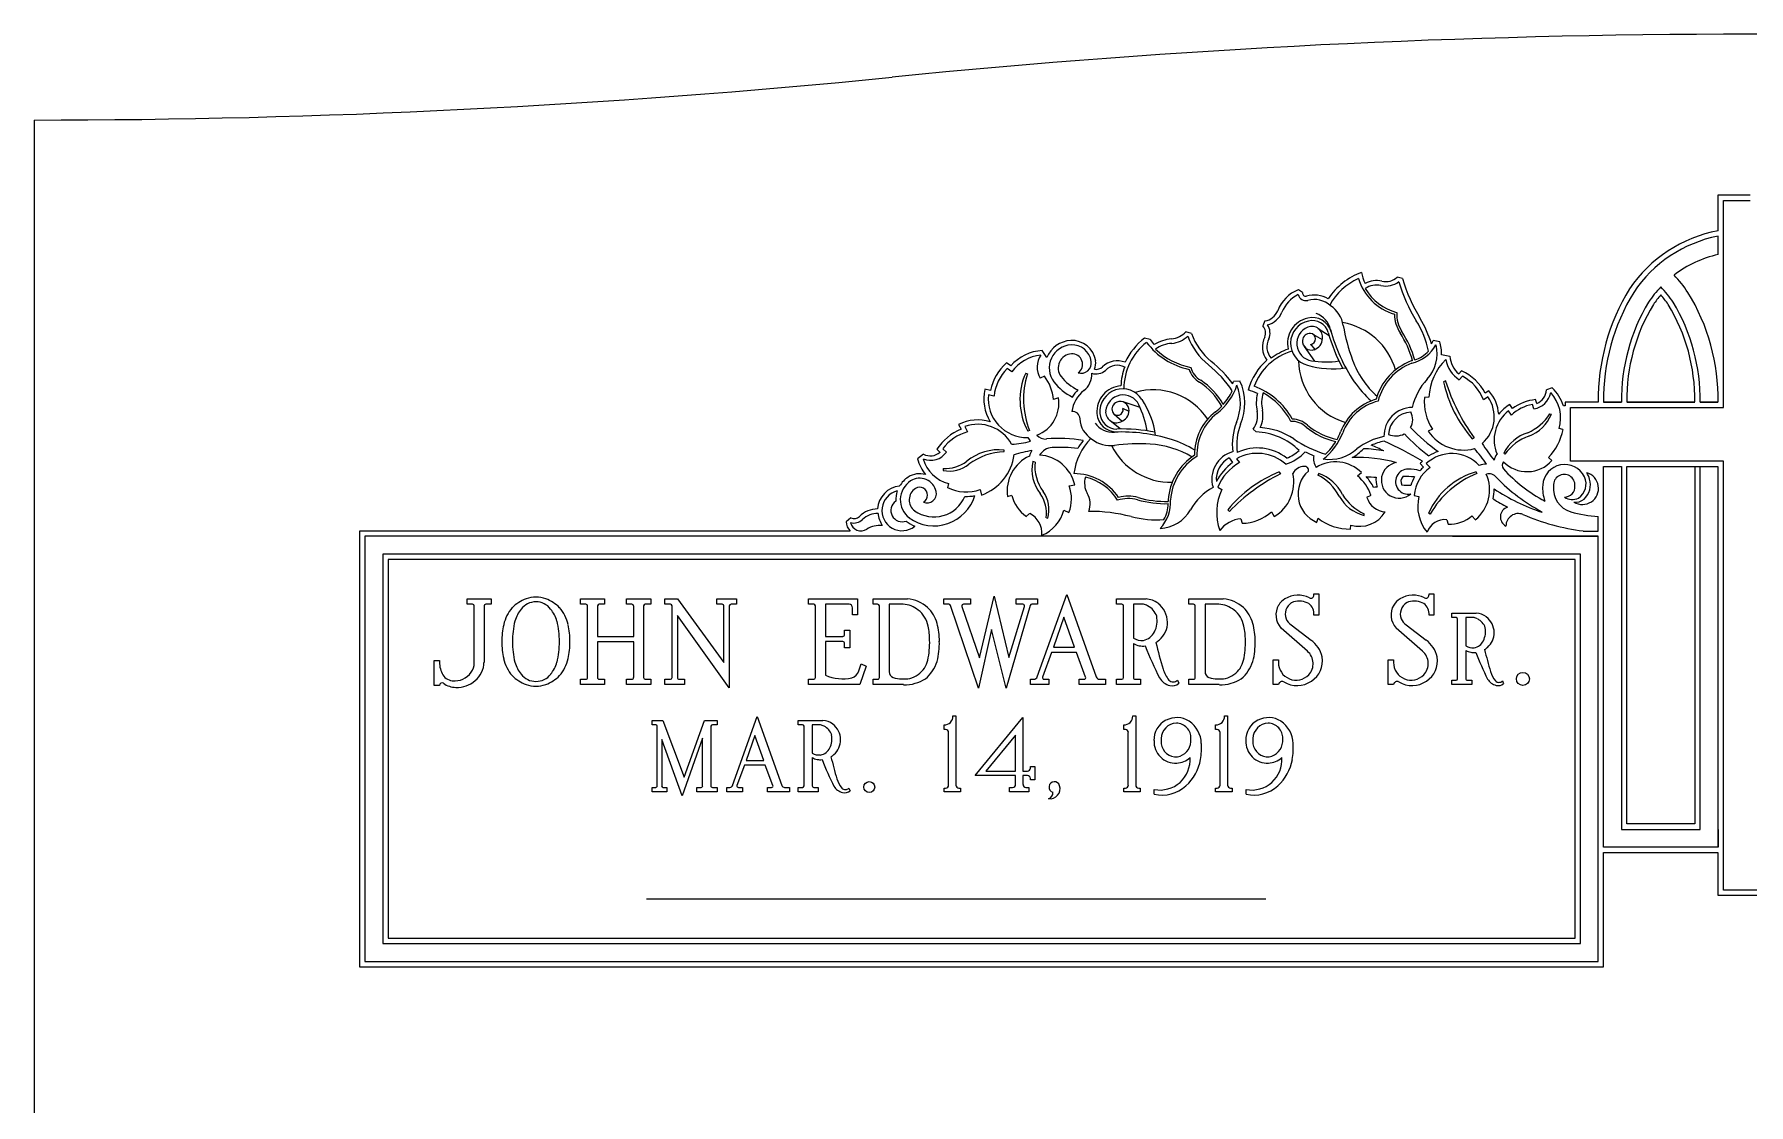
# Model space of a CAD drawing. Header units: inches. Extents: x -39 to 39, y -10 to 72.5.
# Drawn here: x -30 to -0.03, y 11.28 to 30 of the extents above; entities that cross this region are included whole.
import ezdxf

# ---------------------------------------------------------------- set-up
doc = ezdxf.new("R2010")
doc.units = ezdxf.units.IN
doc.header["$MEASUREMENT"] = 0
doc.layers.add('1', color=7, linetype='Continuous')
doc.layers.add('2', color=7, linetype='Continuous')

# ---------------------------------------------------------------- blocks, each defined once
blk = doc.blocks.new('FSKMJ')
at = {"color": 7, "linetype": 'Continuous', "lineweight": 5}
for p, q in [((0.052, 0.937), (0.052, 1)), ((0.052, 1), (0.334, 1)), ((0.334, 1), (0.334, 0.937)), ((0.115, 0.937), (0.052, 0.937)), ((0.136, 0.254), (0.136, 0.917)), ((0.25, 0.917), (0.25, 0.26)), ((0.334, 0.937), (0.271, 0.937)), ((-0.333, -0.01), (-0.333, 0.281)), ((-0.333, 0.281), (-0.271, 0.281)), ((-0.271, -0.01), (-0.333, -0.01))]:
    blk.add_line(p, q, dxfattribs=at)
for centre, radius, start, end in [((0.115, 0.917), 0.0205, 1.3974, 91.397), ((0.27, 0.917), 0.0205, 88.603, 178.6026), ((0.073, 0.273), 0.344, 178.6709, 204.5321), ((-0.059, 0.26), 0.195, 324.0618, 358.1486), ((-0.027, 0.263), 0.276, 308.5319, 359.3756), ((-0.24, -0.011), 0.031, 58.9326, 178.9694), ((-0.102, 0.198), 0.154, 206.293, 263.0048), ((-0.072, 0.238), 0.27, 235.5568, 268.7498), ((-0.097, 0.282), 0.239, 264.2578, 325.0307), ((-0.064, 0.288), 0.32, 267.5929, 311.0238)]:
    blk.add_arc(centre, radius, start, end, dxfattribs=at)
blk = doc.blocks.new('FSKMO')
at = {"color": 7, "linetype": 'Continuous', "lineweight": 5}
for centre, radius, start, end in [((0.051, 0.565), 0.466, 110.7844, 134.6146), ((0.007, 0.627), 0.394, 91.019, 107.9055), ((-0.008, 0.615), 0.405, 72.3415, 88.8955), ((-0.057, 0.558), 0.475, 45.4993, 68.7789), ((0.06, 0.606), 0.445, 139.0186, 167.8513), ((0.134, 0.633), 0.394, 140.8956, 164.0268), ((-0.001, 0.748), 0.217, 89.8312, 142.2279), ((0.003, 0.753), 0.212, 37.1465, 90.7943), ((-0.134, 0.633), 0.394, 15.9729, 39.1047), ((-0.06, 0.606), 0.445, 12.1487, 40.9814), ((0.36, 0.521), 0.756, 166.3809, 181.5107), ((0.764, 0.497), 1.038, 166.4234, 179.7969), ((-0.698, 0.509), 0.972, 359.5109, 13.798), ((-0.36, 0.521), 0.756, 358.4893, 13.6191), ((0.36, 0.481), 0.756, 178.4893, 193.6191), ((0.764, 0.505), 1.038, 180.2031, 193.5766), ((-0.698, 0.493), 0.972, 346.202, 0.4891), ((-0.36, 0.481), 0.756, 346.3809, 1.5107), ((0.073, 0.404), 0.46, 192.63, 220.5), ((0.134, 0.369), 0.394, 195.9732, 219.1044), ((-0.134, 0.369), 0.394, 320.8953, 344.0271), ((-0.073, 0.404), 0.46, 319.5, 347.37), ((0.051, 0.437), 0.466, 225.3855, 249.2155), ((-0.003, 0.251), 0.213, 217.5748, 270.9052), ((-0.005, 0.322), 0.339, 251.225, 270.8298), ((0.006, 0.246), 0.208, 268.4727, 323.0473), ((0.004, 0.331), 0.348, 269.2597, 288.532), ((-0.057, 0.444), 0.475, 291.2212, 314.5006)]:
    blk.add_arc(centre, radius, start, end, dxfattribs=at)
blk = doc.blocks.new('FSKMH')
at = {"color": 7, "linetype": 'Continuous', "lineweight": 5}
for p, q in [((-0.409, 0.938), (-0.409, 1)), ((-0.409, 1), (-0.128, 1)), ((-0.128, 1), (-0.128, 0.938)), ((0.128, 0.938), (0.128, 1)), ((0.128, 1), (0.409, 1)), ((0.409, 1), (0.409, 0.938)), ((-0.346, 0.938), (-0.409, 0.938)), ((-0.326, 0.083), (-0.326, 0.918)), ((-0.211, 0.918), (-0.211, 0.563)), ((-0.128, 0.938), (-0.19, 0.938)), ((0.19, 0.938), (0.128, 0.938)), ((0.211, 0.563), (0.211, 0.918)), ((0.325, 0.918), (0.325, 0.083)), ((0.409, 0.938), (0.346, 0.938)), ((-0.211, 0.563), (0.211, 0.563)), ((0.211, 0.5), (-0.211, 0.5)), ((-0.211, 0.5), (-0.211, 0.083)), ((0.211, 0.083), (0.211, 0.5)), ((-0.409, 0), (-0.409, 0.062)), ((-0.409, 0.062), (-0.346, 0.062)), ((-0.128, 0), (-0.409, 0)), ((-0.19, 0.062), (-0.128, 0.062)), ((-0.128, 0.062), (-0.128, 0)), ((0.128, 0), (0.128, 0.062)), ((0.128, 0.062), (0.19, 0.062)), ((0.409, 0), (0.128, 0)), ((0.346, 0.062), (0.409, 0.062)), ((0.409, 0.062), (0.409, 0))]:
    blk.add_line(p, q, dxfattribs=at)
for centre, radius, start, end in [((-0.347, 0.917), 0.0205, 1.3974, 88.6026), ((-0.19, 0.917), 0.0205, 88.603, 178.6025), ((0.19, 0.917), 0.0205, 1.3975, 91.397), ((0.347, 0.915), 0.0224, 93.3667, 173.8389), ((-0.347, 0.083), 0.0205, 271.3971, 1.3973), ((-0.19, 0.083), 0.0205, 178.6029, 271.3972), ((0.19, 0.083), 0.0205, 268.6028, 1.3971), ((0.347, 0.085), 0.0223, 183.2155, 266.7845)]:
    blk.add_arc(centre, radius, start, end, dxfattribs=at)
blk = doc.blocks.new('FSKMN')
at = {"color": 7, "linetype": 'Continuous', "lineweight": 5}
for p, q in [((-0.417, 0.938), (-0.417, 1)), ((-0.417, 1), (-0.271, 1)), ((-0.271, 1), (0.271, 0.26)), ((0.188, 0.938), (0.188, 1)), ((0.188, 1), (0.417, 1)), ((0.417, 1), (0.417, 0.938)), ((-0.354, 0.938), (-0.417, 0.938)), ((-0.333, 0.083), (-0.333, 0.918)), ((0.333, -0.037), (-0.271, 0.807)), ((-0.271, 0.807), (-0.271, 0.083)), ((0.25, 0.938), (0.188, 0.938)), ((0.271, 0.26), (0.271, 0.918)), ((0.333, 0.918), (0.333, -0.037)), ((0.417, 0.938), (0.355, 0.938)), ((-0.417, 0), (-0.417, 0.062)), ((-0.417, 0.062), (-0.354, 0.062)), ((-0.188, 0), (-0.417, 0)), ((-0.25, 0.062), (-0.188, 0.062)), ((-0.188, 0.062), (-0.188, 0))]:
    blk.add_line(p, q, dxfattribs=at)
for centre, radius, start, end in [((-0.354, 0.917), 0.0205, 1.3975, 88.6026), ((0.249, 0.915), 0.0224, 6.1611, 86.6333), ((0.354, 0.917), 0.0205, 88.603, 178.6025), ((-0.354, 0.083), 0.0205, 271.3972, 1.3971), ((-0.25, 0.083), 0.0205, 178.6029, 271.3971)]:
    blk.add_arc(centre, radius, start, end, dxfattribs=at)
blk = doc.blocks.new('FSKME')
at = {"color": 7, "linetype": 'Continuous', "lineweight": 5}
for p, q in [((-0.336, 0.938), (-0.336, 1)), ((-0.336, 1), (0.237, 1)), ((0.237, 1), (0.237, 0.813)), ((-0.273, 0.938), (-0.336, 0.938)), ((-0.253, 0.083), (-0.253, 0.918)), ((0.138, 0.938), (-0.138, 0.938)), ((-0.138, 0.938), (-0.138, 0.563)), ((0.179, 0.813), (0.179, 0.896)), ((0.237, 0.813), (0.179, 0.813)), ((0.085, 0.583), (0.085, 0.635)), ((0.085, 0.635), (0.148, 0.635)), ((0.148, 0.635), (0.148, 0.43)), ((-0.138, 0.563), (0.064, 0.563)), ((0.064, 0.502), (-0.138, 0.502)), ((-0.138, 0.502), (-0.138, 0.109)), ((0.085, 0.43), (0.085, 0.482)), ((0.148, 0.43), (0.085, 0.43)), ((0.252, 0.16), (0.279, 0.241)), ((0.336, 0.214), (0.263, 0)), ((0.279, 0.241), (0.336, 0.214)), ((-0.336, 0), (-0.336, 0.062)), ((-0.336, 0.062), (-0.273, 0.062)), ((0.263, 0), (-0.336, 0))]:
    blk.add_line(p, q, dxfattribs=at)
for centre, radius, start, end in [((-0.274, 0.917), 0.0205, 1.3975, 88.6026), ((0.136, 0.895), 0.0427, 0.9347, 87.6847), ((0.065, 0.584), 0.0205, 268.6027, 358.6028), ((0.065, 0.481), 0.0205, 1.3972, 91.3973), ((-0.274, 0.083), 0.0205, 271.3972, 1.3971), ((0.071, 0.642), 0.573, 248.6038, 279.8642), ((0.137, 0.193), 0.119, 285.529, 344.0538)]:
    blk.add_arc(centre, radius, start, end, dxfattribs=at)
blk = doc.blocks.new('FSKMD')
at = {"color": 7, "linetype": 'Continuous', "lineweight": 5}
for p, q in [((-0.386, 0.938), (-0.386, 1)), ((-0.386, 1), (0.015, 1)), ((-0.334, 0.938), (-0.386, 0.938)), ((-0.313, 0.083), (-0.313, 0.918)), ((-0.037, 0.938), (-0.198, 0.938)), ((-0.198, 0.938), (-0.198, 0.151)), ((-0.386, 0), (-0.386, 0.062)), ((-0.386, 0.062), (-0.334, 0.062)), ((-0.032, 0), (-0.386, 0))]:
    blk.add_line(p, q, dxfattribs=at)
for centre, radius, start, end in [((-0.021, 0.588), 0.413, 49.1591, 84.9767), ((-0.333, 0.917), 0.0205, 1.3974, 91.3971), ((-0.053, 0.632), 0.306, 50.9443, 87.024), ((-0.058, 0.62), 0.319, 11.2544, 51.6541), ((-0.031, 0.611), 0.403, 14.8634, 46.0677), ((-0.485, 0.521), 0.757, 359.7886, 12.3093), ((-0.48, 0.503), 0.866, 0.1039, 14.0786), ((-0.752, 0.494), 1.025, 348.1656, 1.3306), ((-0.4, 0.474), 0.786, 345.0454, 2.2742), ((-0.205, 0.421), 0.476, 331.4304, 343.3031), ((-0.055, 0.401), 0.434, 309.8245, 342.5352), ((-0.333, 0.083), 0.0205, 268.6027, 1.3973), ((-0.132, 0.146), 0.0664, 175.8921, 252.2623), ((-0.035, 0.465), 0.399, 253.0365, 281.0314), ((-0.009, 0.395), 0.396, 266.7528, 286.6669), ((-0.03, 0.358), 0.294, 283.978, 325.827), ((0.014, 0.384), 0.379, 283.7323, 303.4759)]:
    blk.add_arc(centre, radius, start, end, dxfattribs=at)
blk = doc.blocks.new('FSKMW')
at = {"color": 7, "linetype": 'Continuous', "lineweight": 5}
for p, q in [((-0.547, 0.937), (-0.547, 1)), ((-0.547, 1), (-0.234, 1)), ((-0.234, 1), (-0.234, 0.937)), ((-0.13, 0.313), (0.042, 1.031)), ((0.042, 1.031), (0.213, 0.318)), ((0.297, 0.938), (0.297, 1)), ((0.297, 1), (0.547, 1)), ((0.547, 1), (0.547, 0.938)), ((-0.489, 0.937), (-0.547, 0.937)), ((-0.141, -0.042), (-0.469, 0.923)), ((-0.335, 0.91), (-0.13, 0.313)), ((-0.234, 0.937), (-0.315, 0.937)), ((0.461, 0.923), (0.182, -0.042)), ((0.213, 0.318), (0.395, 0.912)), ((0.375, 0.938), (0.297, 0.938)), ((0.547, 0.938), (0.481, 0.938)), ((0.01, 0.641), (-0.141, -0.042)), ((0.182, -0.042), (0.01, 0.641))]:
    blk.add_line(p, q, dxfattribs=at)
for centre, radius, start, end in [((-0.49, 0.915), 0.0225, 22.1027, 87.9133), ((-0.316, 0.917), 0.0203, 87.6449, 199.2974), ((0.376, 0.917), 0.0202, 343.3311, 91.806), ((0.482, 0.916), 0.0215, 91.3323, 162.4076)]:
    blk.add_arc(centre, radius, start, end, dxfattribs=at)
blk = doc.blocks.new('FSKMA')
at = {"color": 7, "linetype": 'Continuous', "lineweight": 5}
for p, q in [((-0.359, 0.09), (-0.015, 1.052)), ((-0.015, 1.052), (0.329, 0.09)), ((-0.047, 0.788), (-0.169, 0.438)), ((0.076, 0.438), (-0.047, 0.788)), ((-0.169, 0.438), (0.076, 0.438)), ((-0.191, 0.375), (-0.298, 0.089)), ((0.097, 0.375), (-0.191, 0.375)), ((0.204, 0.089), (0.097, 0.375)), ((-0.438, 0), (-0.438, 0.062)), ((-0.438, 0.062), (-0.398, 0.062)), ((-0.223, 0), (-0.438, 0)), ((-0.278, 0.062), (-0.223, 0.062)), ((-0.223, 0.062), (-0.223, 0)), ((0.13, 0), (0.13, 0.062)), ((0.13, 0.062), (0.185, 0.062)), ((0.438, 0), (0.13, 0)), ((0.368, 0.062), (0.438, 0.062)), ((0.438, 0.062), (0.438, 0))]:
    blk.add_line(p, q, dxfattribs=at)
for centre, radius, start, end in [((-0.397, 0.104), 0.0411, 268.5562, 341.4279), ((-0.279, 0.083), 0.0203, 160.7026, 272.3551), ((0.186, 0.082), 0.02, 269.1032, 20.6284), ((0.367, 0.104), 0.0411, 198.5721, 271.4438)]:
    blk.add_arc(centre, radius, start, end, dxfattribs=at)
blk = doc.blocks.new('FSKMR')
at = {"color": 7, "linetype": 'Continuous', "lineweight": 5}
for p, q in [((-0.363, 0.938), (-0.363, 1)), ((-0.363, 1), (-0.019, 1)), ((-0.3, 0.938), (-0.363, 0.938)), ((-0.28, 0.083), (-0.28, 0.918)), ((-0.05, 0.938), (-0.165, 0.938)), ((-0.165, 0.938), (-0.165, 0.542)), ((-0.165, 0.479), (-0.165, 0.083)), ((-0.363, 0), (-0.363, 0.062)), ((-0.363, 0.062), (-0.3, 0.062)), ((-0.082, 0), (-0.363, 0)), ((-0.144, 0.062), (-0.082, 0.062)), ((-0.082, 0.062), (-0.082, 0)), ((0.347, 0.052), (0.363, 0.016))]:
    blk.add_line(p, q, dxfattribs=at)
for centre, radius, start, end in [((-0.04, 0.728), 0.273, 53.7364, 85.5108), ((-0.301, 0.917), 0.0205, 1.3975, 88.6026), ((-0.106, 0.717), 0.228, 62.464, 75.9225), ((-0.097, 0.727), 0.215, 18.8909, 63.0807), ((-0.051, 0.723), 0.283, 1.1569, 52.5993), ((-0.085, 0.697), 0.185, 281.0475, 333.5338), ((-0.16, 0.742), 0.271, 332.0757, 11.6641), ((-0.041, 0.728), 0.273, 310.6673, 0.2374), ((-0.066, 0.712), 0.197, 239.807, 274.7137), ((-0.051, 0.674), 0.226, 239.8116, 258.3394), ((-0.053, 0.758), 0.308, 261.8278, 274.8991), ((4.033, 2.034), 4.358, 201.3059, 206.6761), ((-0.117, 0.818), 0.391, 303.2021, 310.5376), ((6.068, 1.929), 6.142, 193.5426, 196.5278), ((-0.301, 0.083), 0.0205, 271.3972, 1.3971), ((-0.145, 0.083), 0.0205, 178.6027, 271.3973), ((0.316, 0.193), 0.212, 213.0369, 253.9976), ((0.607, 0.323), 0.45, 198.2317, 216.9944), ((0.298, 0.1), 0.0687, 223.9334, 316.0666), ((0.287, 0.098), 0.112, 254.9568, 312.8588)]:
    blk.add_arc(centre, radius, start, end, dxfattribs=at)
blk = doc.blocks.new('FSKMS')
at = {"color": 7, "linetype": 'Continuous', "lineweight": 5}
for p, q in [((0.189, 1.044), (0.189, 1.059)), ((0.189, 1.059), (0.245, 1.059)), ((0.245, 1.059), (0.245, 0.809)), ((0.189, 0.809), (0.189, 0.83)), ((0.245, 0.809), (0.189, 0.809)), ((0.113, 0.39), (-0.194, 0.66)), ((-0.078, 0.697), (0.155, 0.52)), ((-0.288, 0), (-0.288, 0.291)), ((-0.288, 0.291), (-0.224, 0.291)), ((-0.224, 0.291), (-0.224, 0.26)), ((-0.224, 0), (-0.288, 0))]:
    blk.add_line(p, q, dxfattribs=at)
for centre, radius, start, end in [((0.005, 0.747), 0.296, 63.3079, 121.479), ((0.153, 1.043), 0.0358, 244.8446, 0.9656), ((-0.026, 0.813), 0.228, 149.7034, 222.2256), ((-0.034, 0.808), 0.223, 121.0321, 147.3764), ((0.013, 0.821), 0.159, 122.0003, 200.2275), ((0.018, 0.745), 0.229, 66.2589, 113.1119), ((0.048, 0.829), 0.141, 0.3867, 63.5416), ((0.006, 0.827), 0.154, 203.0809, 237.0186), ((-0.038, 0.252), 0.33, 12.4733, 54.3682), ((-0.019, 0.257), 0.205, 179.2184, 316.1635), ((-0.01, 0.245), 0.19, 316.9544, 49.7053), ((0.009, 0.276), 0.279, 302.5658, 9.6224), ((-0.183, -0.005), 0.0419, 60.6795, 172.4506), ((-0.009, 0.289), 0.3, 239.3089, 304.2498)]:
    blk.add_arc(centre, radius, start, end, dxfattribs=at)
blk = doc.blocks.new('SKMPERID')
at = {"color": 7, "linetype": 'Continuous', "lineweight": 0}
blk.add_circle((-0.002, 0.067), 0.0762, dxfattribs=at)
blk = doc.blocks.new('FSKMM')
at = {"color": 7, "linetype": 'Continuous', "lineweight": 5}
for p, q in [((-0.456, 0.938), (-0.456, 1)), ((-0.456, 1), (-0.305, 1)), ((-0.305, 1), (-0.008, 0.203)), ((-0.008, 0.203), (0.276, 1)), ((0.276, 1), (0.456, 1)), ((0.456, 1), (0.456, 0.938)), ((-0.404, 0.938), (-0.456, 0.938)), ((-0.383, 0.083), (-0.383, 0.918)), ((-0.034, -0.057), (-0.321, 0.734)), ((-0.321, 0.734), (-0.321, 0.083)), ((0.252, 0.75), (-0.034, -0.057)), ((0.252, 0.083), (0.252, 0.75)), ((0.367, 0.918), (0.367, 0.083)), ((0.456, 0.938), (0.388, 0.938)), ((-0.456, 0), (-0.456, 0.062)), ((-0.456, 0.062), (-0.404, 0.062)), ((-0.248, 0), (-0.456, 0)), ((-0.3, 0.062), (-0.248, 0.062)), ((-0.248, 0.062), (-0.248, 0)), ((0.169, 0), (0.169, 0.062)), ((0.169, 0.062), (0.232, 0.062)), ((0.456, 0), (0.169, 0)), ((0.388, 0.062), (0.456, 0.062)), ((0.456, 0.062), (0.456, 0))]:
    blk.add_line(p, q, dxfattribs=at)
for centre, radius, start, end in [((-0.404, 0.917), 0.0205, 1.3975, 91.397), ((0.388, 0.917), 0.0205, 88.603, 178.6026), ((-0.404, 0.083), 0.0205, 268.6028, 1.3971), ((-0.299, 0.085), 0.0223, 183.2155, 266.7845), ((0.232, 0.083), 0.0205, 271.3971, 1.3973), ((0.388, 0.083), 0.0205, 178.6027, 271.3972)]:
    blk.add_arc(centre, radius, start, end, dxfattribs=at)
blk = doc.blocks.new('FSKM1')
at = {"color": 7, "linetype": 'Continuous', "lineweight": 5}
for p, q in [((0.01, 1.063), (0.052, 1.063)), ((0.052, 1.063), (0.052, 0.095)), ((-0.115, 0.872), (-0.115, 0.936)), ((-0.094, 0.872), (-0.115, 0.872)), ((-0.052, 0.095), (-0.052, 0.829)), ((-0.115, 0), (-0.115, 0.052)), ((-0.115, 0.052), (-0.094, 0.052)), ((0.115, 0), (-0.115, 0)), ((0.094, 0.052), (0.115, 0.052)), ((0.115, 0.052), (0.115, 0))]:
    blk.add_line(p, q, dxfattribs=at)
for centre, radius, start, end in [((-0.111, 1.057), 0.121, 268.1838, 2.7257), ((-0.094, 0.829), 0.0426, 359.4029, 89.2488), ((-0.094, 0.095), 0.0426, 270.7503, 0.598), ((0.095, 0.095), 0.0426, 179.4244, 267.8482)]:
    blk.add_arc(centre, radius, start, end, dxfattribs=at)
blk = doc.blocks.new('FSKM4')
at = {"color": 7, "linetype": 'Continuous', "lineweight": 5}
for p, q in [((-0.417, 0.229), (0.25, 1.041)), ((0.25, 1.041), (0.25, 0.291)), ((0.146, 0.791), (-0.271, 0.291)), ((0.146, 0.291), (0.146, 0.791)), ((-0.271, 0.291), (0.146, 0.291)), ((0.25, 0.291), (0.312, 0.291)), ((0.355, 0.333), (0.355, 0.354)), ((0.355, 0.354), (0.417, 0.354)), ((0.417, 0.354), (0.417, 0.166)), ((0.146, 0.229), (-0.417, 0.229)), ((0.062, 0), (0.062, 0.062)), ((0.062, 0.062), (0.105, 0.062)), ((0.333, 0), (0.062, 0)), ((0.146, 0.104), (0.146, 0.229)), ((0.312, 0.229), (0.25, 0.229)), ((0.25, 0.229), (0.25, 0.104)), ((0.291, 0.062), (0.333, 0.062)), ((0.333, 0.062), (0.333, 0)), ((0.355, 0.166), (0.355, 0.187)), ((0.417, 0.166), (0.355, 0.166))]:
    blk.add_line(p, q, dxfattribs=at)
for centre, radius, start, end in [((0.312, 0.333), 0.0426, 270.7523, 359.2477), ((0.105, 0.104), 0.042, 269.9599, 0.0401), ((0.291, 0.102), 0.0401, 177.2788, 271.3406), ((0.313, 0.187), 0.042, 359.9599, 90.0401)]:
    blk.add_arc(centre, radius, start, end, dxfattribs=at)
blk = doc.blocks.new('SKMCOMMA')
at = {"color": 7, "linetype": 'Continuous', "lineweight": 5}
for centre, radius, start, end in [((-0.059, 0.044), 0.141, 261.5845, 17.125), ((0.003, 0.067), 0.0753, 14.4061, 253.5687), ((-0.099, -0.017), 0.0811, 283.8191, 7.8392)]:
    blk.add_arc(centre, radius, start, end, dxfattribs=at)
blk = doc.blocks.new('FSKM9')
at = {"color": 7, "linetype": 'Continuous', "lineweight": 5}
for p, q in [((-0.234, 0.747), (-0.234, 0.674)), ((0.182, 0.701), (0.183, 0.747)), ((-0.33, -0.032), (-0.33, 0.032))]:
    blk.add_line(p, q, dxfattribs=at)
for centre, radius, start, end in [((-0.027, 0.727), 0.308, 116.9574, 182.0061), ((-0.012, 0.738), 0.223, 92.44, 177.7478), ((-0.015, 0.718), 0.321, 57.3327, 118.0706), ((-0.024, 0.754), 0.207, 358.0538, 89.204), ((-0.061, 0.666), 0.389, 1.675, 55.9296), ((-0.029, 0.706), 0.305, 178.035, 272.3631), ((-0.024, 0.702), 0.212, 187.5868, 274.6402), ((-0.049, 0.719), 0.232, 280.4004, 355.6734), ((-0.622, 0.616), 0.952, 350.1725, 3.6918), ((-0.253, 0.449), 0.424, 259.5991, 3.983), ((-0.033, 0.703), 0.302, 273.0369, 312.2246), ((-0.324, 0.566), 0.651, 312.1381, 349.9953), ((-0.217, 0.439), 0.484, 256.5467, 312.8575)]:
    blk.add_arc(centre, radius, start, end, dxfattribs=at)

msp = doc.modelspace()

# ---------------------------------------------------------------- linework, layer by layer
at = {"color": 7, "linetype": 'Continuous', "lineweight": 5}
for p, q in [((-30, 28.5), (-30, 0)), ((0, 27.188), (-0.563, 27.188)), ((-0.563, 27.188), (-0.563, 26.563)), ((-0.469, 23.47), (-0.469, 27.095)), ((-0.469, 27.095), (0, 27.095)), ((-0.563, 26.468), (-0.563, 26.149)), ((-7.825, 25.482), (-7.9, 25.533)), ((-6.077, 25.728), (-6.172, 25.75)), ((-8.485, 24.987), (-8.523, 24.899)), ((-10.492, 24.659), (-10.587, 24.685)), ((-9.767, 24.769), (-9.865, 24.795)), ((-5.427, 24.623), (-5.541, 24.645)), ((-12.298, 24.345), (-12.378, 24.468)), ((-5.25, 24.367), (-5.395, 24.393)), ((-12.926, 24.201), (-13, 24.253)), ((-12.91, 24.094), (-12.993, 24.152)), ((-12.339, 24.02), (-12.411, 23.984)), ((-5.045, 24.113), (-5.096, 24.062)), ((-5.029, 24.018), (-5.088, 23.959)), ((-13.285, 23.767), (-13.379, 23.79)), ((-13.221, 23.671), (-13.316, 23.694)), ((-8.92, 23.935), (-9.034, 23.927)), ((-4.568, 23.764), (-4.631, 23.721)), ((-3.462, 23.817), (-3.56, 23.78)), ((-12.093, 23.639), (-12.183, 23.612)), ((-5.617, 23.655), (-5.695, 23.648)), ((-4.584, 23.659), (-4.664, 23.605)), ((-4.176, 23.34), (-4.224, 23.414)), ((-4.158, 23.456), (-4.202, 23.523)), ((-3.782, 23.449), (-3.807, 23.524)), ((-3.731, 23.543), (-3.753, 23.611)), ((-3.237, 23.499), (-3.266, 23.499)), ((-2.656, 23.563), (-3.237, 23.563)), ((-3.237, 23.563), (-3.237, 23.499)), ((-3.144, 22.531), (-3.144, 23.47)), ((-3.144, 23.47), (-0.469, 23.47)), ((-2.487, 23.563), (-2.562, 23.563)), ((-2.562, 23.563), (-2.25, 23.563)), ((-2.25, 23.563), (-2.487, 23.563)), ((-2.156, 23.563), (-0.969, 23.563)), ((-0.969, 23.563), (-2.156, 23.563)), ((-0.563, 23.563), (-0.876, 23.563)), ((-0.876, 23.563), (-0.638, 23.563)), ((-0.638, 23.563), (-0.563, 23.563)), ((-13.841, 23.177), (-13.795, 23.091)), ((-13.732, 23.139), (-13.683, 23.046)), ((-8.69, 23.091), (-8.639, 23.044)), ((-5.556, 23.096), (-5.631, 23.058)), ((-3.273, 23.086), (-3.341, 23.104)), ((-14.453, 22.655), (-14.556, 22.573)), ((-14.22, 22.741), (-14.162, 22.688)), ((-14.117, 22.752), (-14.053, 22.693)), ((-9.107, 22.591), (-9.05, 22.512)), ((-8.98, 22.576), (-8.931, 22.508)), ((-5.772, 22.49), (-5.712, 22.43)), ((-5.663, 22.491), (-5.596, 22.423)), ((-3.468, 22.545), (-3.526, 22.596)), ((-0.469, 22.531), (-3.144, 22.531)), ((-0.469, 15.031), (-0.469, 22.531)), ((-6.863, 22.276), (-6.797, 22.334)), ((-2.562, 15.781), (-2.562, 22.438)), ((-2.562, 22.438), (-2.25, 22.438)), ((-2.562, 22.438), (-2.487, 22.438)), ((-2.25, 22.438), (-2.25, 16.094)), ((-2.156, 16.188), (-2.156, 22.438)), ((-2.156, 22.438), (-0.563, 22.438)), ((-0.969, 22.438), (-0.969, 16.188)), ((-0.876, 16.094), (-0.876, 22.438)), ((-0.563, 22.438), (-0.563, 15.781)), ((-14.016, 22.142), (-14.034, 22.07)), ((-13.462, 22.036), (-13.44, 21.94)), ((-12.986, 21.916), (-12.909, 21.936)), ((-11.907, 22.103), (-11.807, 22.121)), ((-9.306, 22.079), (-9.239, 22.038)), ((-6.701, 21.901), (-6.629, 21.936)), ((-5.875, 21.934), (-5.792, 21.916)), ((-12.656, 21.567), (-12.598, 21.621)), ((-12.002, 21.679), (-11.911, 21.637)), ((-8.367, 21.649), (-8.321, 21.566)), ((-3.64, 21.65), (-3.644, 21.641)), ((-15.736, 21.312), (-24.312, 21.312)), ((-24.312, 21.312), (-24.312, 13.69)), ((-15.722, 21.541), (-15.808, 21.475)), ((-8.906, 21.526), (-8.88, 21.448)), ((-7.576, 21.464), (-7.556, 21.537)), ((-6.989, 21.346), (-6.981, 21.416)), ((-5.303, 21.51), (-5.281, 21.433)), ((-4.865, 21.577), (-4.805, 21.506)), ((-2.92, 21.312), (-2.656, 21.312)), ((-2.656, 21.312), (-2.656, 21.566)), ((-2.656, 21.219), (-24.219, 21.219)), ((-24.219, 21.219), (-24.219, 13.784)), ((-5.203, 21.219), (-2.656, 21.219)), ((-2.656, 13.781), (-2.656, 21.219)), ((-2.969, 20.906), (-23.906, 20.906)), ((-23.906, 20.906), (-23.906, 14.097)), ((-3.062, 20.812), (-23.812, 20.812)), ((-23.812, 20.812), (-23.812, 14.19)), ((-3.062, 14.19), (-3.062, 20.812)), ((-2.969, 14.097), (-2.969, 20.906)), ((-0.562, 16.188), (-0.562, 17.799)), ((-0.969, 16.188), (-2.156, 16.188)), ((-2.25, 16.094), (-0.876, 16.094)), ((-0.562, 16.094), (-0.562, 15.781)), ((-0.559, 15.781), (-0.559, 16.094)), ((-0.562, 15.781), (-2.562, 15.781)), ((-2.562, 13.69), (-2.562, 15.688)), ((-2.562, 15.688), (-0.563, 15.688)), ((-0.563, 15.688), (-0.563, 14.937)), ((-0.559, 14.937), (-0.559, 15.688)), ((-0.465, 15.031), (-0.465, 15.455)), ((0.469, 15.031), (-0.465, 15.031)), ((0.562, 14.937), (-0.559, 14.937)), ((-23.906, 14.097), (-2.969, 14.097)), ((-23.812, 14.19), (-3.062, 14.19)), ((-24.312, 13.69), (-2.562, 13.69)), ((-24.219, 13.784), (-2.656, 13.784))]:
    msp.add_line(p, q, dxfattribs=at)
for centre, radius, start, end in [((0, -120.375), 150.375, 84.27519, 95.72481), ((-30, 178.865), 150.365, 269.99981, 275.725), ((-0.118, 24.201), 2.404, 100.6673, 145.8857), ((-0.123, 24.213), 2.298, 101.0304, 146.3534), ((-0.118, 24.2), 1.998, 102.8634, 127.3451), ((-6.376, 24.711), 1.201, 110.4845, 146.4103), ((-5.958, 26.002), 0.855, 191.1753, 204.8588), ((-2.992, 24.22), 2.285, 33.6283, 43.3534), ((-7.646, 24.922), 0.661, 112.6204, 158.4038), ((-7.772, 25.473), 0.0538, 170.3016, 285.3304), ((-6.377, 24.712), 1.121, 114.9206, 150.4617), ((-5.949, 26.005), 0.942, 197.0177, 253.2377), ((-6.531, 25.255), 0.437, 77.7935, 117.4898), ((-6.532, 25.255), 0.359, 77.7232, 123.6041), ((-5.948, 26.007), 0.904, 210.034, 255.0512), ((-6.369, 25.968), 0.372, 256.6211, 307.5513), ((-6.369, 25.968), 0.294, 256.2657, 312.1099), ((-3.353, 26.51), 2.913, 196.7105, 211.4434), ((-3.364, 26.505), 2.822, 196.0004, 211.4776), ((1.022, 23.617), 3.678, 148.3204, 180.8396), ((1.009, 23.619), 3.572, 148.4875, 180.8711), ((-0.136, 24.213), 1.977, 136.2028, 146.1434), ((-3.006, 24.2), 1.998, 33.9086, 43.7451), ((-4.135, 23.619), 3.573, 359.1315, 31.5044), ((-7.646, 24.922), 0.583, 115.9272, 158.3902), ((-7.772, 25.473), 0.132, 191.653, 285.4591), ((-7.623, 24.935), 0.504, 60.8175, 105.4844), ((-7.623, 24.934), 0.427, 47.8616, 105.4305), ((-7.617, 24.828), 0.508, 8.9437, 56.4224), ((1.041, 23.614), 3.291, 148.9066, 180.8874), ((1.033, 23.616), 3.19, 148.6815, 180.8208), ((-0.125, 24.203), 1.898, 139.2591, 145.6594), ((-3.042, 24.172), 1.95, 34.4262, 40.6551), ((-4.16, 23.616), 3.191, 359.1821, 31.3094), ((-4.165, 23.615), 3.29, 359.1033, 31.0966), ((-8.653, 24.774), 0.18, 336.759, 43.8619), ((-8.528, 25.272), 0.288, 278.5824, 338.2636), ((-8.528, 25.272), 0.366, 284.2434, 338.3264), ((-8.653, 24.774), 0.258, 336.7372, 33.6346), ((-7.637, 24.595), 0.452, 102.7085, 192.9434), ((-7.637, 24.595), 0.399, 102.6509, 254.7332), ((-7.657, 24.701), 0.345, 16.2116, 103.2806), ((-7.657, 24.701), 0.292, 16.2259, 103.3788), ((-7.716, 24.747), 0.39, 13.0433, 70.7791), ((-4.001, 25.421), 3.156, 189.3742, 200.7506), ((-5.578, 25.119), 0.643, 181.4453, 212.124), ((-5.577, 25.119), 0.604, 178.7147, 212.045), ((-7.347, 24.067), 1.769, 12.8022, 31.4859), ((-7.351, 24.065), 1.852, 16.2661, 31.4472), ((-11.852, 24.164), 0.481, 93.0636, 157.9266), ((-11.856, 24.228), 0.417, 8.3059, 93.0621), ((-9.927, 23.802), 1.024, 127.761, 180.1907), ((-9.924, 23.8), 1.106, 126.8537, 155.296), ((-9.554, 25.364), 1.251, 216.9534, 258.181), ((-9.516, 25.397), 1.224, 217.0818, 222.387), ((-10.071, 24.025), 0.648, 94.1037, 122.4702), ((-10.072, 24.028), 0.567, 94.051, 124.8403), ((-10.166, 25.09), 0.421, 276.5683, 315.6514), ((-10.166, 25.091), 0.5, 276.1938, 311.9241), ((-8.764, 25.108), 1.136, 200.0357, 231.5662), ((-8.767, 25.106), 1.055, 198.644, 231.6424), ((-8.16, 24.532), 0.37, 152.4455, 218.3406), ((-8.158, 24.533), 0.293, 151.4838, 222.9573), ((-4.489, 25.578), 2.995, 195.408, 208.271), ((-4.473, 25.585), 2.96, 194.6764, 214.1415), ((-7.523, 23.853), 1.678, 15.1563, 33.4239), ((-7.528, 23.85), 1.723, 15.2383, 33.407), ((-6.036, 24.866), 0.541, 328.6371, 335.9231), ((-6.119, 24.407), 0.724, 358.8796, 17.3453), ((-12.339, 23.693), 0.776, 92.9197, 139.1673), ((-12.339, 23.694), 0.697, 95.3425, 144.9968), ((-12.091, 24.181), 0.376, 146.4828, 211.6182), ((-11.852, 24.164), 0.403, 93.0586, 217.3372), ((-11.852, 24.164), 0.247, 93.0552, 217.3413), ((-11.856, 24.228), 0.339, 8.3208, 93.0546), ((-11.856, 24.228), 0.183, 305.1541, 93.0486), ((-11.697, 24.251), 0.256, 334.58, 8.3655), ((-11.063, 23.918), 0.37, 68.6753, 134.476), ((-9.554, 25.364), 1.211, 225.9472, 259.2855), ((-7.715, 23.478), 1.104, 131.6878, 164.2484), ((-7.716, 23.479), 1.025, 106.8287, 159.2299), ((-7.715, 23.476), 1.08, 109.6087, 127.5274), ((-5.47, 24.843), 1.578, 200.014, 228.1045), ((-5.579, 23.351), 0.997, 110.3971, 164.5672), ((-4.406, 18.278), 6.197, 103.9848, 104.2051), ((-4.406, 18.278), 6.197, 103.9848, 104.2051), ((-6.063, 24.881), 0.65, 282.9042, 331.1887), ((-6.065, 24.884), 0.614, 288.9621, 316.2202), ((-6.114, 24.408), 0.641, 316.4286, 14.4578), ((-4.647, 23.612), 0.971, 134.0167, 177.4688), ((-4.804, 24.402), 0.526, 190.0372, 237.4031), ((-4.804, 24.402), 0.448, 184.4593, 229.3747), ((-12.403, 23.578), 0.902, 131.5003, 167.8945), ((-12.403, 23.578), 0.823, 135.7612, 173.5044), ((-12.947, 23.553), 0.767, 4.4012, 37.4967), ((-11.44, 24.48), 0.766, 217.4337, 245.907), ((-11.699, 24.251), 0.18, 253.3098, 8.1718), ((-11.879, 24.054), 0.367, 308.6692, 2.7104), ((-11.439, 24.318), 0.258, 253.3229, 310.2676), ((-11.439, 24.319), 0.18, 261.6171, 310.2935), ((-11.063, 23.917), 0.293, 64.024, 135.5667), ((-9.922, 23.801), 1.082, 159.4645, 177.3476), ((-9.422, 24.268), 0.409, 198.3651, 239.6365), ((-9.422, 24.269), 0.37, 194.9111, 239.9369), ((-10.777, 22.603), 2.077, 33.989, 51.0329), ((-10.782, 22.598), 2.162, 36.6183, 51.0191), ((-7.31, 25.711), 1.562, 253.9288, 278.813), ((-5.575, 23.349), 0.961, 110.8518, 165.8277), ((-5.41, 23.312), 0.88, 27.7198, 65.494), ((-5.408, 23.314), 0.8, 21.3785, 61.7108), ((-12.648, 23.62), 0.751, 166.9295, 211.8375), ((-12.649, 23.62), 0.672, 173.6871, 271.4846), ((-11.439, 24.481), 0.923, 217.4223, 243.4773), ((-11.285, 23.312), 0.583, 128.6198, 171.0489), ((-11.294, 23.318), 0.651, 134.7958, 148.9336), ((-10.97, 23.4), 0.452, 94.0828, 184.311), ((-10.971, 23.4), 0.399, 32.252, 184.3515), ((-10.289, 22.915), 1.199, 28.9486, 56.578), ((-10.288, 22.916), 1.237, 29.5257, 56.5807), ((-9.963, 24.193), 1.044, 307.6854, 341.4303), ((-9.945, 24.181), 0.983, 318.2145, 334.9063), ((-10.708, 24.419), 1.745, 342.2754, 343.6427), ((-9.763, 23.548), 0.849, 336.6183, 21.6002), ((-9.763, 23.548), 0.927, 336.6149, 24.6898), ((-9.104, 22.662), 1.163, 65.15, 73.7311), ((-9.102, 22.666), 1.252, 28.8383, 70.0268), ((-7.977, 23.553), 0.659, 165.5869, 193.0204), ((-7.976, 23.553), 0.566, 162.1351, 192.9948), ((-9.102, 22.666), 1.212, 27.7262, 61.0493), ((-5.338, 25.021), 1.927, 214.7003, 228.0727), ((-4.873, 23.24), 1.062, 136.9356, 167.3498), ((-5.089, 23.307), 0.693, 3.8994, 41.2705), ((-3.834, 23.798), 0.353, 278.6073, 349.2086), ((-3.835, 23.798), 0.275, 292.1441, 356.1367), ((-3.962, 23.29), 0.648, 343.3247, 42.9895), ((-3.961, 23.29), 0.726, 16.7679, 46.5298), ((-12.685, 23.548), 0.599, 291.065, 8.7209), ((-11.849, 23.272), 0.132, 1.5145, 95.4319), ((-11.936, 22.763), 1.556, 8.1344, 33.1191), ((-8.771, 22.653), 0.943, 127.8167, 180.9955), ((-9.95, 24.179), 0.986, 307.5906, 316.0626), ((-9.025, 23.331), 0.412, 324.3692, 10.6883), ((-9.018, 23.332), 0.499, 335.0199, 10.832), ((-6.28, 22.711), 0.942, 105.9834, 159.2069), ((-6.28, 22.71), 0.903, 104.5702, 159.1769), ((-5.907, 22.977), 0.496, 90.259, 181.6456), ((-5.907, 22.976), 0.418, 93.8045, 176.4006), ((-6.187, 23.26), 0.286, 331.0862, 27.945), ((-4.847, 23.569), 0.852, 174.6897, 213.7149), ((-5.088, 23.307), 0.614, 311.0121, 34.8885), ((-3.838, 22.905), 0.639, 127.1309, 202.9969), ((-3.836, 22.902), 0.72, 120.4858, 141.1269), ((-3.674, 22.796), 0.741, 100.3603, 132.6703), ((-3.673, 22.794), 0.82, 95.6144, 126.2349), ((-13.472, 22.266), 0.886, 111.3969, 147.5848), ((-13.504, 22.504), 0.752, 73.1056, 116.5553), ((-13.504, 22.503), 0.676, 29.0249, 109.7005), ((-11.291, 23.287), 0.427, 181.539, 239.1603), ((-11.139, 23.432), 0.391, 216.2858, 273.9051), ((-11.077, 23.388), 0.344, 183.704, 270.8043), ((-11.077, 23.388), 0.292, 183.6179, 270.7862), ((-10.991, 20.096), 3.001, 78.7347, 91.5711), ((-8.771, 22.653), 0.903, 127.8214, 182.4139), ((-7.959, 22.821), 1.096, 159.1432, 186.4388), ((-7.959, 22.82), 1.018, 159.1505, 187.5248), ((-8.625, 21.988), 1.134, 55.4061, 87.0021), ((-8.015, 22.861), 0.369, 46.9838, 92.1269), ((-8.015, 22.862), 0.408, 47.3089, 88.6743), ((-6.975, 24.085), 1.238, 230.4464, 257.4772), ((-6.973, 24.089), 1.203, 230.4697, 258.0032), ((-3.686, 25.222), 3.078, 223.0148, 234.8759), ((-4.258, 23.284), 1.005, 316.7416, 348.6242), ((-13.472, 22.266), 0.808, 105.1556, 142.9949), ((-13.011, 24.592), 1.764, 273.1836, 284.0553), ((-12.32, 23.12), 0.355, 208.7507, 222.3083), ((-12.319, 23.121), 0.201, 221.3071, 275.2069), ((-12.076, 20.473), 2.459, 80.2973, 95.2381), ((-10.713, 22.16), 1.123, 136.5664, 172.0407), ((-10.753, 22.186), 1.153, 141.992, 150.555), ((-11.187, 23.313), 0.508, 230.6032, 278.0258), ((-10.697, 19.68), 3.158, 86.256, 97.6276), ((-10.993, 20.076), 2.968, 72.8881, 92.3022), ((-10.574, 21.256), 1.577, 58.8825, 86.9914), ((-10.713, 21.062), 1.943, 58.9692, 72.2295), ((-8.68, 21.908), 1.137, 45.6639, 87.9314), ((-6.82, 24.64), 2.074, 235.9606, 253.0247), ((-8.1, 23.399), 1.043, 307.4868, 339.3461), ((-8.09, 23.391), 0.99, 312.158, 328.7292), ((-8.078, 23.389), 0.979, 330.8777, 339.4067), ((-6.203, 21.887), 1.094, 100.5363, 127.8857), ((-6.205, 21.892), 1.01, 101.1388, 114.5646), ((-9.155, 16.787), 6.534, 65.1395, 67.2198), ((-9.203, 16.667), 6.819, 59.3847, 65.735), ((-6.195, 23.309), 0.333, 247.1329, 296.3787), ((-3.661, 25.25), 3.272, 223.1808, 233.3137), ((-5.011, 23.474), 0.746, 213.8848, 284.7289), ((-2.368, 24.268), 2.72, 211.5793, 219.1353), ((-13.855, 22.75), 0.723, 194.1125, 218.5149), ((-14.333, 22.891), 0.343, 248.4926, 324.7738), ((-13.857, 22.749), 0.627, 196.3707, 255.3367), ((-14.333, 22.89), 0.264, 242.845, 310.1469), ((-13.731, 22.76), 0.869, 289.5435, 352.5699), ((-12.313, 22.008), 0.68, 115.1092, 187.8233), ((-11.054, 15.683), 7.197, 102.0622, 104.6128), ((-12.186, 22.495), 0.434, 148.7095, 162.8198), ((-12.188, 22.496), 0.276, 93.4998, 148.4198), ((-12.473, 21.957), 0.686, 13.8871, 85.8662), ((-12.076, 20.477), 2.298, 82.0383, 93.231), ((-9.179, 21.795), 0.997, 122.4287, 176.6098), ((-9.176, 21.793), 0.961, 121.1716, 176.1458), ((-8.917, 22.219), 0.496, 105.3631, 196.7457), ((-8.917, 22.219), 0.418, 117.052, 185.822), ((-8.489, 21.752), 0.945, 126.4344, 153.2893), ((-8.515, 21.765), 0.851, 119.2723, 158.3368), ((-8.617, 21.923), 0.747, 48.3025, 119.0903), ((-8.617, 21.923), 0.841, 52.1533, 114.6718), ((-8.363, 23.249), 0.805, 287.5353, 316.6226), ((-8.364, 23.25), 0.713, 291.5824, 312.0885), ((-6.829, 24.621), 2.146, 243.7637, 248.1122), ((-7.355, 22.577), 0.279, 169.1132, 213.5174), ((-7.248, 21.882), 0.639, 45.0955, 122.1491), ((-7.357, 23.277), 0.713, 261.2476, 312.4484), ((-7.425, 23.397), 0.928, 300.1977, 315.8307), ((-6.872, 19.91), 2.687, 75.1541, 91.8411), ((-6.877, 19.869), 2.885, 80.643, 87.6717), ((-6.137, 22.199), 0.312, 98.6912, 310.5992), ((-5.212, 22.005), 0.741, 134.3416, 139.0907), ((-5.215, 22.009), 0.658, 43.3223, 132.8842), ((-5.21, 21.999), 0.747, 109.3175, 122.9138), ((-7.924, 20.1), 4.082, 35.6943, 40.5285), ((-4.609, 22.085), 0.396, 90.0154, 108.7338), ((-4.252, 22.504), 0.231, 139.3489, 168.32), ((-4.246, 22.46), 0.0926, 135.9643, 221.8547), ((-3.9, 22.928), 0.578, 224.4206, 318.4138), ((-14.465, 21.856), 0.474, 122.781, 149.0965), ((-14.466, 21.857), 0.394, 122.6931, 233.396), ((-14.52, 21.941), 0.373, 74.4934, 122.6733), ((-14.52, 21.941), 0.294, 11.7133, 122.7019), ((-11.825, 21.374), 0.942, 33.751, 89.9965), ((-11.277, 22.15), 0.361, 163.4814, 209.1491), ((-11.826, 21.372), 0.904, 31.9422, 76.9629), ((-8.676, 22.164), 0.696, 300.6576, 12.9231), ((-7.79, 22.206), 0.237, 91.7042, 151.2018), ((-7.369, 21.959), 0.537, 131.5665, 247.3332), ((-7.788, 22.378), 0.065, 344.6392, 97.5019), ((-7.334, 21.702), 0.742, 18.4037, 50.6423), ((-6.538, 24.571), 2.316, 265.6394, 269.9664), ((-7.334, 21.701), 0.837, 26.4619, 42.1301), ((-6.138, 22.199), 0.405, 171.8605, 197.2386), ((-5.981, 22.176), 0.219, 89.419, 282.5096), ((-5.981, 22.176), 0.126, 132.5246, 210.9707), ((-6.199, 17.694), 4.576, 85.8785, 88.3348), ((-5.951, 21.908), 0.488, 69.0639, 93.2998), ((-5.221, 21.884), 0.749, 150.0299, 162.6589), ((-5.217, 21.882), 0.66, 125.0299, 175.4882), ((-5.208, 21.873), 0.751, 132.1878, 139.2206), ((-5.236, 22.034), 0.68, 309.222, 23.781), ((-4.566, 22.147), 0.167, 37.5505, 106.385), ((-2.281, 24.271), 2.953, 223.2131, 242.5835), ((-2.285, 24.266), 2.759, 222.6085, 241.7783), ((-3.242, 22.089), 0.386, 26.347, 175.9409), ((-3.252, 22.113), 0.188, 356.7066, 183.5989), ((-2.935, 22.058), 0.283, 238.6163, 74.3993), ((-3.167, 22.136), 0.297, 303.2808, 24.5315), ((-3.135, 22.122), 0.342, 312.1252, 16.8485), ((-3.15, 22.128), 0.355, 15.245, 34.8811), ((-14.827, 21.67), 0.431, 95.9338, 176.2378), ((-14.827, 21.67), 0.353, 103.9231, 308.7163), ((-14.471, 21.858), 0.468, 160.5959, 183.0379), ((-14.466, 21.857), 0.238, 122.6886, 233.4107), ((-14.269, 22.146), 0.744, 234.4445, 343.1538), ((-14.269, 22.145), 0.587, 234.6506, 337.1609), ((-14.52, 21.941), 0.138, 297.6471, 122.7071), ((-14.391, 21.967), 0.163, 246.4788, 11.7208), ((-13.707, 22.74), 0.745, 243.9674, 289.2145), ((-13.707, 22.737), 0.82, 268.532, 280.5529), ((-12.316, 22.071), 0.608, 192.8791, 236.0785), ((-12.517, 21.874), 0.651, 338.5777, 20.5618), ((-11.911, 21.786), 0.371, 339.3515, 30.5089), ((-10.869, 21.278), 0.643, 74.8684, 105.5688), ((-10.227, 23.509), 1.679, 253.5831, 271.839), ((-8.869, 21.155), 1.059, 119.5981, 150.0962), ((-8.358, 21.636), 0.969, 155.5088, 199.0179), ((-6.363, 22.001), 0.353, 196.5493, 267.25), ((-6.51, 21.47), 0.609, 91.4334, 97.1155), ((-6.081, 19.205), 2.906, 87.1438, 90.154), ((-5.106, 21.743), 0.707, 165.8178, 219.7781), ((-5.227, 22.032), 0.75, 347.7243, 1.1345), ((-2.419, 25.21), 3.773, 236.9428, 251.0498), ((-3.017, 22.054), 0.612, 174.1923, 200.9649), ((-3.019, 22.054), 0.423, 173.5148, 254.0167), ((-3.248, 22.088), 0.184, 269.8877, 4.3616), ((-3.111, 22.118), 0.254, 237.376, 295.0984), ((-15.251, 21.233), 0.465, 90.6902, 133.9857), ((-15.251, 21.233), 0.388, 89.4104, 133.9609), ((-14.775, 21.663), 0.474, 185.1484, 212.6845), ((-14.827, 21.67), 0.197, 124.3383, 290.4436), ((-12.779, 21.267), 0.398, 355.6953, 62.8416), ((-12.625, 21.832), 0.642, 292.2364, 346.2258), ((-11.549, 18.743), 2.913, 75.5582, 90.2927), ((-10.87, 21.277), 0.603, 74.9385, 108.3034), ((-10.226, 23.512), 1.722, 253.5942, 271.775), ((-10.783, 21.81), 0.65, 315.793, 4.1284), ((-10.346, 21.998), 0.641, 272.565, 330.5511), ((-10.788, 21.812), 0.615, 330.7937, 357.9905), ((-8.755, 21.908), 1.42, 182.1648, 183.1262), ((-8.755, 21.908), 1.42, 182.1648, 183.1262), ((-8.899, 22.248), 0.801, 271.2939, 311.5842), ((-6.831, 21.921), 0.527, 253.4071, 328.9157), ((-2.506, 25.06), 3.756, 238.0323, 242.4594), ((-4.19, 21.558), 0.178, 107.0786, 243.2533), ((-4.054, 21.401), 0.216, 68.51, 180.3802), ((-2.419, 25.214), 3.933, 246.6912, 262.6838), ((-2.536, 23.745), 2.182, 254.0375, 266.8323), ((-3.057, 22.057), 0.242, 264.0167, 308.9886), ((-15.549, 21.492), 0.259, 183.7791, 223.9702), ((-15.669, 21.666), 0.214, 254.2588, 314.0999), ((-15.549, 21.493), 0.181, 190.4761, 305.5798), ((-15.669, 21.666), 0.136, 247.0397, 314.039), ((-15.22, 20.989), 0.42, 83.7058, 122.1258), ((-14.287, 22.099), 0.773, 232.4661, 245.6291), ((-10.381, 23.274), 1.766, 255.51, 274.2205), ((-8.855, 21.004), 0.525, 95.5503, 142.997), ((-7.007, 22.23), 0.884, 231.6236, 271.1428), ((-5.338, 21.183), 0.329, 83.795, 161.0702), ((-5.246, 22.004), 0.572, 266.5756, 311.8162)]:
    msp.add_arc(centre, radius, start, end, dxfattribs=at)
at = {"layer": '1', "color": 7, "linetype": 'Continuous', "lineweight": 5}
msp.add_line((-8.466, 14.875), (-19.298, 14.875), dxfattribs=at)
at = {"layer": '2', "color": 7, "linetype": 'Continuous', "lineweight": 5}
for p, q in [((-7.479, 24.654), (-7.64, 24.751)), ((-7.552, 24.854), (-7.361, 24.729)), ((-7.797, 24.538), (-7.616, 24.283)), ((-7.686, 24.577), (-7.609, 24.488)), ((-12.668, 24.074), (-12.638, 24.063)), ((-5.324, 23.936), (-5.361, 23.922)), ((-10.86, 23.405), (-10.967, 23.452)), ((-10.665, 23.471), (-10.962, 23.57)), ((-11.018, 23.097), (-11.193, 23.243)), ((-11.121, 23.357), (-10.98, 23.232)), ((-3.502, 23.363), (-3.475, 23.354)), ((-12.599, 23.068), (-12.632, 23.057)), ((-4.86, 22.925), (-4.826, 22.945)), ((-13.043, 22.7), (-13.042, 22.728)), ((-12.504, 22.518), (-12.545, 22.525)), ((-4.288, 22.654), (-4.308, 22.676)), ((-14.108, 22.405), (-14.109, 22.371)), ((-8.234, 22.344), (-8.213, 22.312)), ((-7.539, 22.315), (-7.558, 22.291)), ((-4.793, 22.344), (-4.777, 22.316)), ((-9.106, 21.655), (-9.132, 21.684)), ((-6.752, 21.584), (-6.747, 21.612)), ((-5.595, 21.605), (-5.622, 21.623)), ((-12.306, 21.542), (-12.281, 21.535))]:
    msp.add_line(p, q, dxfattribs=at)
for centre, radius, start, end in [((-7.664, 24.702), 0.189, 352.2107, 111.5407), ((-7.317, 23.813), 1.159, 15.8165, 80.4758), ((-7.621, 24.593), 0.307, 111.5379, 260.8353), ((-7.671, 24.633), 0.157, 175.255, 288.6031), ((-7.695, 24.635), 0.133, 85.9064, 175.221), ((-7.693, 24.672), 0.0956, 274.1368, 85.8283), ((-7.691, 24.686), 0.214, 288.9698, 357.3687), ((-6.754, 24.306), 1.141, 180.8075, 253.4909), ((-7.42, 25.85), 1.58, 260.8954, 278.3191), ((-11.606, 23.603), 1.161, 156.0795, 208.0316), ((-11.215, 23.62), 1.49, 162.7007, 201.7528), ((-10.963, 23.385), 0.307, 26.1553, 175.4691), ((-10.436, 22.64), 1.141, 33.5091, 106.188), ((-3.168, 24.401), 2.245, 192.3102, 221.0762), ((-2.136, 24.917), 3.336, 197.1098, 216.2474), ((-11.08, 23.394), 0.189, 175.45, 294.8001), ((-11.025, 23.444), 0.133, 111.7639, 201.058), ((-11.06, 23.431), 0.0956, 201.2029, 12.813), ((-11.016, 23.422), 0.157, 358.3495, 111.7763), ((-11.073, 23.425), 0.214, 289.6171, 358.0487), ((-12.105, 22.826), 1.577, 8.6667, 26.1155), ((-4.244, 23.834), 0.879, 293.8068, 327.6315), ((-4.114, 23.616), 0.69, 290.7484, 337.6676), ((-10.129, 23.323), 1.159, 206.5194, 271.1927), ((-3.682, 22.359), 0.702, 107.2226, 153.1519), ((-3.588, 22.166), 0.853, 109.2188, 145.0503), ((-13.996, 22.882), 0.523, 257.4453, 310.1575), ((-14.076, 23.035), 0.63, 267.1398, 307.0327), ((-13.139, 21.862), 0.871, 83.6613, 129.8078), ((-12.997, 21.59), 1.11, 92.3827, 126.5532), ((-11.893, 22.386), 0.666, 167.9597, 218.8971), ((-11.767, 22.446), 0.74, 174.451, 216.5471), ((-7.395, 20.261), 2.246, 111.9276, 140.6862), ((-6.71, 19.332), 3.337, 116.7553, 135.8852), ((-7.945, 21.53), 0.854, 27.2367, 63.0362), ((-7.766, 21.651), 0.702, 25.205, 71.1751), ((-4.449, 21.112), 1.28, 105.6078, 156.4563), ((-4.18, 20.803), 1.627, 111.5576, 150.4722), ((-12.948, 21.61), 0.645, 353.9725, 33.7473), ((-12.794, 21.689), 0.535, 343.3077, 36.2247), ((-6.58, 22.254), 0.691, 208.7809, 255.6319), ((-6.383, 22.413), 0.88, 211.8258, 245.6076)]:
    msp.add_arc(centre, radius, start, end, dxfattribs=at)

# ---------------------------------------------------------------- block references
at = {"layer": '1', "color": 7, "linetype": 'Continuous', "lineweight": 0}
for name, p, xscale, yscale in [('FSKMJ', (-22.511, 18.625), 1.5, 1.5), ('FSKMO', (-21.23, 18.625), 1.5, 1.5), ('FSKMH', (-19.837, 18.625), 1.5, 1.5), ('FSKMN', (-18.349, 18.625), 1.5, 1.5), ('FSKME', (-15.962, 18.625), 1.5, 1.5), ('FSKMD', (-14.755, 18.625), 1.5, 1.5), ('FSKMW', (-13.279, 18.625), 1.5, 1.5), ('FSKMA', (-11.927, 18.625), 1.5, 1.5), ('FSKMR', (-10.535, 18.625), 1.5, 1.5), ('FSKMD', (-9.234, 18.625), 1.5, 1.5), ('FSKMS', (-7.911, 18.625), 1.5, 1.5), ('FSKMS', (-5.899, 18.625), 1.5, 1.5), ('FSKMR', (-4.765, 18.625), 1.25, 1.25), ('SKMPERID', (-3.971, 18.625), 1.5, 1.5), ('FSKMM', (-18.63, 16.75), 1.25, 1.25), ('FSKMA', (-17.342, 16.75), 1.25, 1.25), ('FSKMR', (-16.192, 16.75), 1.25, 1.25), ('FSKM1', (-13.951, 16.75), 1.25, 1.25), ('FSKM4', (-13.027, 16.75), 1.25, 1.25), ('FSKM1', (-10.808, 16.75), 1.25, 1.25), ('FSKM9', (-10.006, 16.75), 1.25, 1.25), ('FSKM1', (-9.203, 16.75), 1.25, 1.25), ('FSKM9', (-8.401, 16.75), 1.25, 1.25), ('SKMPERID', (-15.4, 16.75), 1.25, 1.25), ('SKMCOMMA', (-12.168, 16.75), 1.25, 1.25)]:
    msp.add_blockref(name, p, dxfattribs=dict(at, xscale=xscale, yscale=yscale))

doc.saveas('drawing.dxf')
